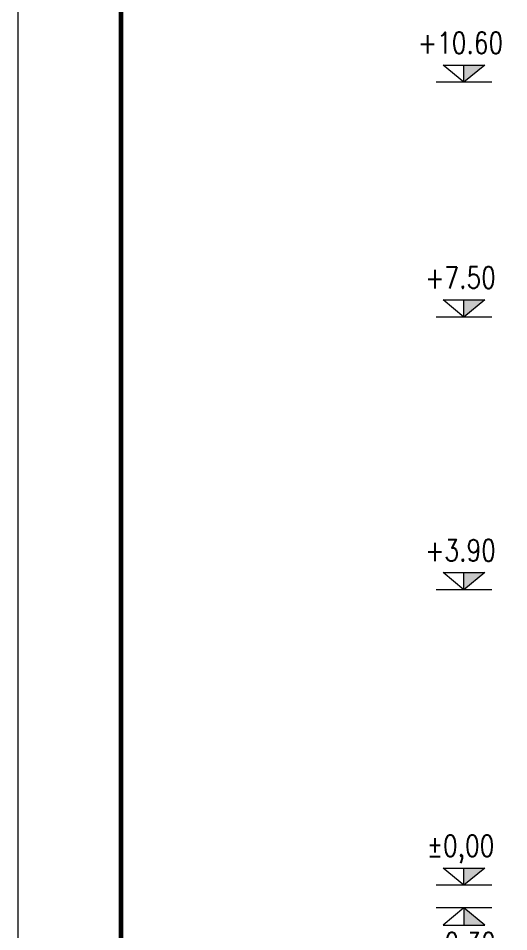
# Model space of a CAD drawing. Header units: millimetres. Extents: x -519517 to -431282, y -372679 to 113618.
# Drawn here: x -490082 to -483600, y -152147 to -140090 of the extents above; entities that cross this region are included whole.
import ezdxf
from ezdxf.enums import TextEntityAlignment as Align

# ---------------------------------------------------------------- set-up
doc = ezdxf.new("R2010")
doc.units = ezdxf.units.MM
doc.header["$LTSCALE"] = 5
doc.linetypes.add('CENTER2', pattern=[28.575, 19.05, -3.175, 3.175, -3.175])
doc.layers.get('0').update_dxf_attribs({"linetype": 'CENTER2'})
for name, color, linetype, lineweight in [('Khungten_LCDI', 7, 'Continuous', 25), ('LC Net thay', 7, 'Continuous', 25), ('LC Text1', 3, 'Continuous', 20), ('LC Text2', 7, 'Continuous', 25)]:
    doc.layers.add(name, color=color, linetype=linetype, lineweight=lineweight)
doc.styles.add('Khungten', font='VHAVAN.TTF', dxfattribs={"width": 0.9, "height": 5000})
doc.styles.add('T1', font='Vnsimli.shx', dxfattribs={"width": 0.8})
doc.styles.add('Title', font='VHBLACK.TTF')

# ---------------------------------------------------------------- blocks, each defined once
blk = doc.blocks.new('lcdi fix')
at = {"layer": 'Defpoints', "lineweight": 0}
blk.add_lwpolyline([(-1200, -14850), (-1200, 14850), (40800, 14850), (40800, -14850)], close=True, dxfattribs=at)
at = {"layer": 'Khungten_LCDI', "color": 5, "lineweight": 60}
blk.add_lwpolyline([(0, -14650), (0, 14650), (40600, 14650), (40600, -14650)], close=True, dxfattribs=at)
at = {"color": 7, "style": 'Khungten', "width": 0.8}
for tag, p in [('REVISION', (39499, -10746)), ('NGAYHT', (39546, -11609))]:
    blk.add_attdef(tag, text='', height=200, dxfattribs=at).set_placement(p, align=Align.CENTER)
at = {"layer": 'LC Text1', "style": 'Title', "width": 3.882085}
for tag, p, p2 in [('TENBANVE1', (36913, -8886), (40339, -8886)), ('TENBANVE2', (36913, -9562), (40339, -9562))]:
    blk.add_attdef(tag, text='', height=250, dxfattribs=at).set_placement(p, p2, align=Align.FIT)
at = {"layer": 'LC Text1', "style": 'Title', "width": 0.7}
blk.add_attdef('SOBANVE', text='', height=250, dxfattribs=at).set_placement((39562, -13896), align=Align.CENTER)
blk = doc.blocks.new('Caodo1')
at = {"layer": 'LC Text1'}
blk.add_hatch(color=256, dxfattribs=at).paths.add_polyline_path([(0, 200), (0, 0), (243, 200)])
for p, q in [((0, 0), (0, 200)), ((324, 0), (-324, 0))]:
    blk.add_line(p, q, dxfattribs=at)
blk.add_lwpolyline([(-243, 200), (243, 200), (0, 0), (0, 0)], close=True, dxfattribs=at)
at = {"layer": 'LC Text1', "style": 'T1', "width": 0.8}
blk.add_attdef('%%P0,00', text='', height=250, dxfattribs=at).set_placement((-39, 460), align=Align.MIDDLE_CENTER)

msp = doc.modelspace()

# ---------------------------------------------------------------- block references
at = {"layer": 'LC Net thay', "xscale": 1.132328886071915, "yscale": 1.132328886071915, "zscale": 1.132328886071915}
msp.add_blockref('lcdi fix', (-488723, -149463.5), dxfattribs=at)
at = {"layer": 'LC Text1'}
ref = msp.add_blockref('Caodo1', (-484192.4, -140933.4), dxfattribs=dict(at, xscale=1.132328886071711, yscale=1.132328886071711, zscale=1.132328886071711))
ref.add_attrib('%%P0,00', '+10.60', dxfattribs={"layer": 'LC Text2', "height": 283.08, "style": 'T1', "width": 0.8}).set_placement((-484236.6, -140413.1), align=Align.MIDDLE_CENTER)
ref = msp.add_blockref('Caodo1', (-484192.4, -144033.4), dxfattribs=dict(at, xscale=1.132328886071711, yscale=1.132328886071711, zscale=1.132328886071711))
ref.add_attrib('%%P0,00', '+7.50', dxfattribs={"layer": 'LC Text2', "height": 283.08, "style": 'T1', "width": 0.8}).set_placement((-484236.6, -143513.1), align=Align.MIDDLE_CENTER)
ref = msp.add_blockref('Caodo1', (-484192.4, -147633.4), dxfattribs=dict(at, xscale=1.132328886071711, yscale=1.132328886071711, zscale=1.132328886071711))
ref.add_attrib('%%P0,00', '+3.90', dxfattribs={"layer": 'LC Text2', "height": 283.08, "style": 'T1', "width": 0.8}).set_placement((-484236.6, -147113.1), align=Align.MIDDLE_CENTER)
ref = msp.add_blockref('Caodo1', (-484192.4, -151533.4), dxfattribs=dict(at, xscale=1.132328886071711, yscale=1.132328886071711, zscale=1.132328886071711))
ref.add_attrib('%%P0,00', '%%p0,00', dxfattribs={"layer": 'LC Text2', "height": 283.08, "style": 'T1', "width": 0.8}).set_placement((-484236.6, -151013.1), align=Align.MIDDLE_CENTER)
ref = msp.add_blockref('Caodo1', (-484192.4, -151833.4), dxfattribs=dict(at, xscale=-1.132328886071711, yscale=1.132328886071711, zscale=1.132328886071711, rotation=180))
ref.add_attrib('%%P0,00', '-0.30', dxfattribs={"layer": 'LC Text2', "height": 283.08, "style": 'T1', "width": 0.8}).set_placement((-484236.6, -152299.8), align=Align.MIDDLE_CENTER)

doc.saveas('drawing.dxf')
